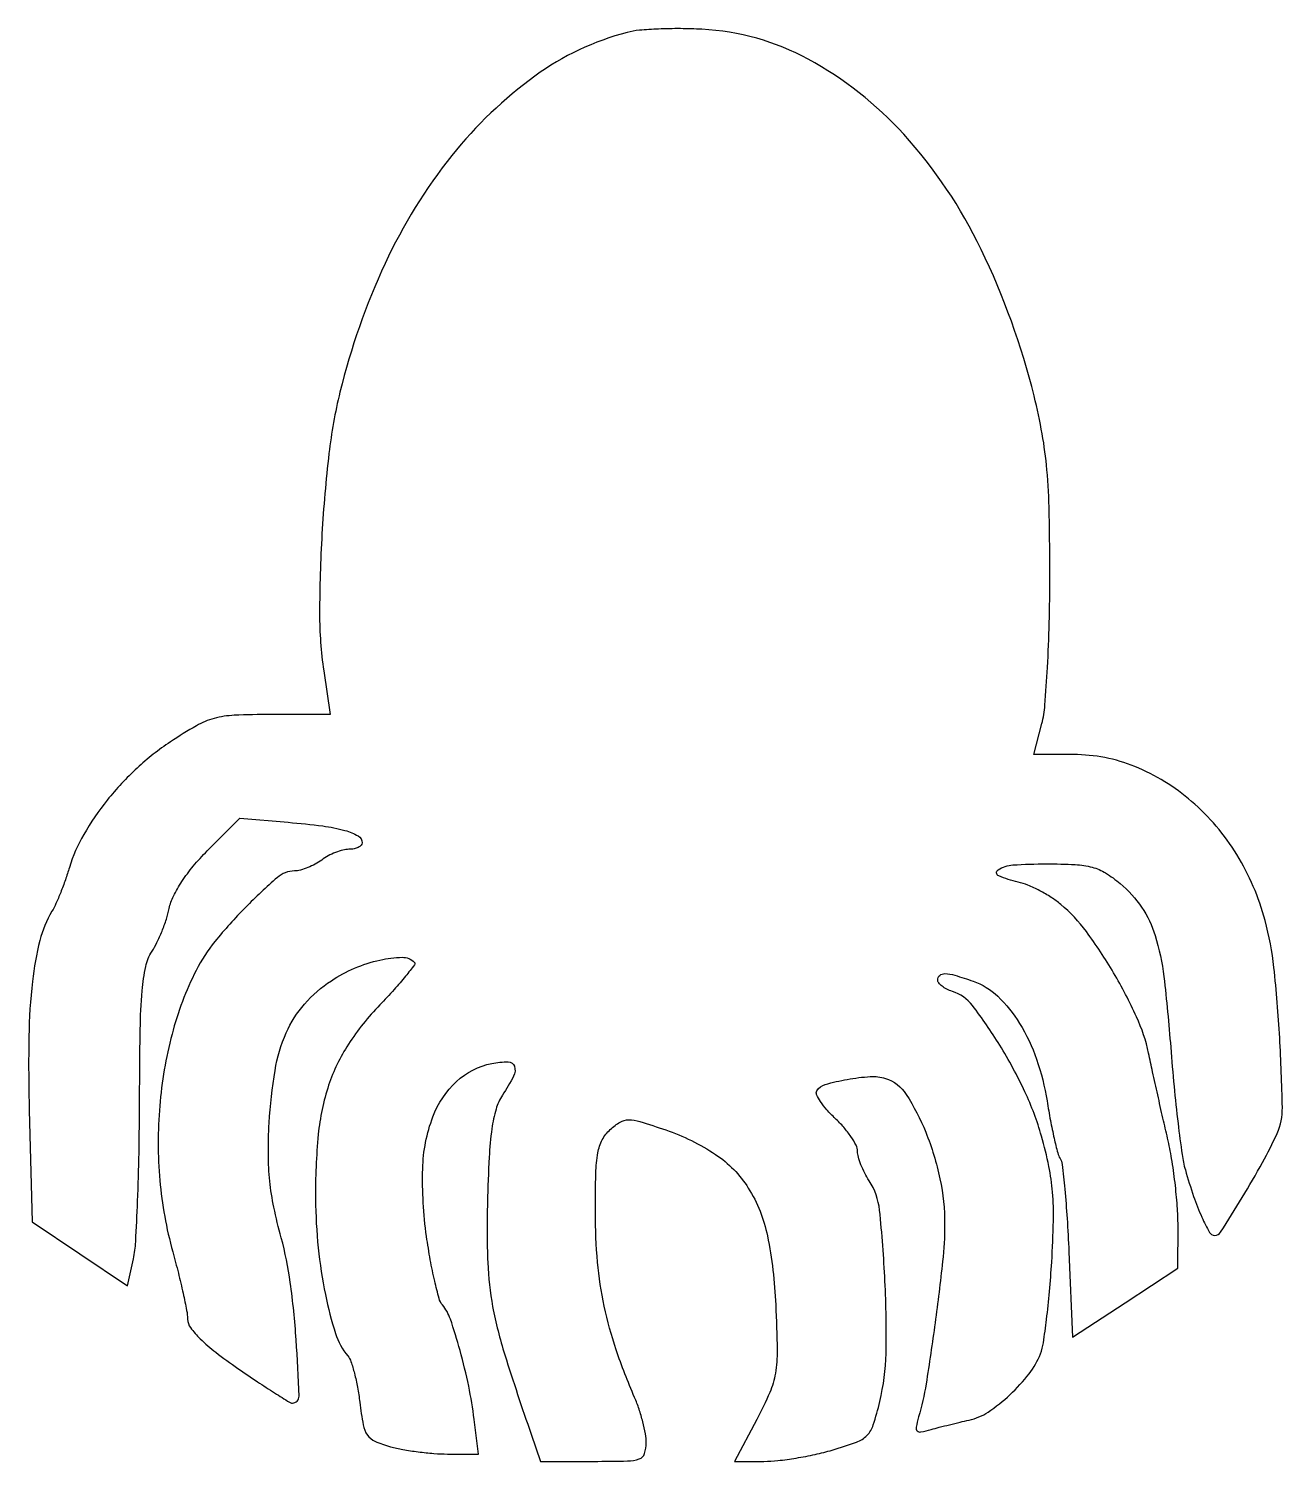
# Model space of a CAD drawing. Extents: x 0 to 172, y 0 to 197.
import ezdxf

# ---------------------------------------------------------------- set-up
doc = ezdxf.new("R2010")
doc.units = 0

msp = doc.modelspace()

# ---------------------------------------------------------------- linework, layer by layer
msp.add_lwpolyline([(82.382679, 196.114597, 0.094212), (69.709537, 190.1266, 0.067015), (58.328207, 179.241816, 0.059901), (49.139788, 164.395637, 0.048774), (42.951117, 146.736556, 0.030988), (41.442731, 138.33535, 0.014351), (40.478626, 127.280934, 0.014205), (40.151945, 116.353461, 0.036834), (40.719607, 108.5), (41.600604, 102.5), (33.463594, 102.5, 0.01089), (28.438058, 102.390532, 0.055642), (25.682288, 101.960701, 0.063443), (23.254626, 100.955371, 0.016701), (19.667738, 98.742737, 0.04046), (15.103855, 95.149177, 0.036522), (11.006489, 90.750104, 0.037974), (7.773277, 86.034057, 0.058526), (5.812606, 81.5, -0.011839), (5.265974, 79.821911, -0.010239), (4.614995, 78.0875, -0.010355), (3.960172, 76.539768, -0.029345), (3.419345, 75.5, 0.073371), (1.761177, 71.486904, 0.032915), (0.739715, 65.858779, 0.024457), (0.250555, 58.323799, 0.010311), (0.298229, 48.175542), (0.685326, 32.889998), (7.240303, 28.492604), (13.79528, 24.095209), (14.594556, 27.797605, 0.039277), (14.910883, 30.142264, 0.004084), (15.174638, 35.699921, 0.005053), (15.36814, 42.33637, 0.004024), (15.446916, 49.5, -0.003153), (15.537334, 59.269568, -0.016855), (15.799829, 64.593144, -0.030722), (16.282833, 67.914759, -0.094798), (17.151839, 70, 0.032964), (17.836048, 71.20061, 0.017711), (18.526245, 72.760128, 0.017566), (19.120108, 74.40687, 0.026257), (19.511064, 75.885541, -0.064034), (20.097268, 77.575581, -0.030478), (21.248584, 79.573846, -0.027585), (22.823255, 81.694114, -0.022865), (24.718763, 83.771395), (29.219076, 88.271708), (35.859538, 87.708174, -0.010572), (40.595521, 87.205209, -0.035978), (43.635593, 86.592523, -0.060665), (45.443648, 85.845129, -0.270749), (46, 84.893011, -0.19308), (45.863195, 84.551947, -0.087543), (45.468644, 84.262322, -0.067385), (44.883428, 84.065775, -0.047398), (44.19113, 84, 0.062488), (43.358927, 83.895586, 0.030896), (42.343408, 83.568717, 0.030083), (41.317028, 83.093864, 0.038541), (40.44113, 82.531803, -0.037371), (39.566079, 81.967395, -0.029159), (38.542156, 81.485547, -0.02993), (37.530132, 81.148261, -0.061118), (36.702381, 81.031803, 0.17672), (34.354169, 80.127714, 0.018476), (29.984396, 76.021643, 0.023861), (25.795665, 71.358359, 0.054149), (23.217877, 67.388705, 0.05281), (19.899139, 58.630718, 0.043425), (18.207803, 48.771843, 0.042595), (18.228565, 38.561712, 0.045822), (20, 28.757441, -0.006194), (20.768068, 25.846112, -0.007263), (21.42183, 23.06686, -0.006484), (21.908917, 20.706873, -0.043739), (22.031762, 19.520099, 0.157298), (22.427661, 18.355774, 0.039141), (23.768321, 16.821147, 0.029906), (25.899885, 14.97144, 0.012792), (28.950855, 12.75, 0.003681), (31.632484, 10.929539, 0.005637), (33.985674, 9.395313, 0.002196), (36.019061, 8.114534, 0.140337), (36.419093, 8, 0.424887), (37.336753, 8.951594, 0.007803), (36.935427, 16.675715, 0.016772), (36.137325, 24.546208, 0.033302), (34.884996, 30.686942, -0.01554), (33.876708, 34.867227, -0.025395), (33.314662, 38.468418, -0.025297), (33.119366, 42.117884, -0.015272), (33.239182, 46.448099, -0.026498), (34.042995, 53.647514, -0.06201), (35.57928, 58.832875, -0.077669), (38.071638, 62.74777, -0.066052), (41.767875, 65.969637, -0.046156), (44.961933, 67.684725, -0.045206), (48.438499, 68.799063, -0.04823), (51.487222, 69.177342, -0.205955), (53.153085, 68.513581, -0.374074), (53.178723, 68.145184, -0.007884), (51.966316, 66.590098, -0.014252), (50.392385, 64.745825, -0.008615), (48.429964, 62.64861, 0.04774), (44.110598, 57.241526, 0.064702), (41.397732, 51.616849, 0.056107), (39.976538, 44.885663, 0.026467), (39.593672, 36, 0.022845), (39.966517, 29.293986, 0.025395), (40.948162, 22.885672, 0.026368), (42.345188, 17.537451, 0.096421), (44.018869, 14.477264, -0.092258), (44.462812, 13.681229, -0.017605), (44.937958, 12.08624, -0.018233), (45.364623, 10.158882, -0.015879), (45.67282, 8.114709, 0.015014), (46.135729, 5.00795, 0.10709), (46.712223, 3.610668, 0.14164), (47.748829, 2.764289, 0.033103), (49.888245, 2.01441, 0.023213), (51.575542, 1.62907, 0.012545), (53.681865, 1.304222, 0.012471), (55.847999, 1.080337, 0.019185), (57.73087, 1.005577), (61.961739, 1), (61.375805, 5.75, 0.020736), (60.618327, 10.321598, 0.016222), (59.431815, 15.210179, 0.013821), (58.104499, 19.52874, 0.091982), (57.011399, 21.486265, -0.1068), (56.554837, 22.363387, -0.009884), (55.952339, 24.749117, -0.012377), (55.354479, 27.655884, -0.009403), (54.838449, 30.867958, -0.0416), (54.306297, 40.139352, -0.083956), (55.708294, 47.30035, -0.115693), (58.947486, 52.125466, -0.138838), (63.798075, 54.609615, -0.048821), (66.039421, 54.834116, -0.323329), (66.900959, 54.214919, -0.204271), (66.792943, 52.88123, -0.024118), (65.25, 50.26011, 0.075377), (64.369095, 48.338305, 0.035122), (63.798634, 45.650151, 0.022199), (63.42669, 41.726183, 0.006157), (63.192935, 35.545293, 0.015369), (63.236345, 27.275634, 0.037588), (63.910995, 21.229641, 0.030117), (65.575012, 14.615879, 0.007022), (69.184818, 3.75), (70.489381, 0), (77.74469, 0, 0.005223), (82.434497, 0.048993, 0.078886), (84.033672, 0.337251, 0.229902), (84.754229, 1.061184, 0.082967), (85, 2.532119, 0.045048), (84.888953, 3.762164, 0.018107), (84.526333, 5.412555, 0.017744), (84.004865, 7.173024, 0.021444), (83.387517, 8.782119, -0.020354), (80.861156, 15.324318, -0.029609), (79.21995, 21.286444, -0.0301), (78.311974, 27.325339, -0.022068), (78.007639, 34.095012, -0.006206), (78.071078, 39.556182, -0.037995), (78.352208, 42.358663, -0.076217), (78.955761, 44.131868, -0.088988), (80.041849, 45.537873, -0.04801), (81.4232, 46.565528, -0.138479), (82.563085, 46.879115, -0.073123), (84.102624, 46.642135, -0.007236), (87.671375, 45.486411, -0.064974), (94.504141, 42.123014, -0.105859), (98.997947, 37.513351, -0.091142), (101.620845, 30.945648, -0.038688), (102.767823, 21.5, -0.00697), (102.952926, 15.239958, -0.045035), (102.718283, 12.091512, -0.061491), (101.940268, 9.45769, -0.01935), (100.154967, 5.75), (97.106832, 0), (101.149509, 0, 0.028054), (103.07462, 0.108098, 0.012865), (105.565927, 0.453876, 0.012695), (108.176556, 0.953322, 0.017125), (110.507173, 1.545109, 0.016008), (113.855267, 2.635802, 0.112447), (115.289419, 3.556851, 0.117508), (116.153434, 4.991697, 0.018157), (117.051362, 8.214102, 0.053837), (117.901012, 14.822174, 0.01721), (117.761025, 24.741431, 0.013728), (117.020585, 34.467615, 0.119718), (115.579566, 38.518911, -0.027345), (114.974971, 39.561846, -0.024598), (114.463998, 40.701463, -0.02539), (114.108137, 41.769776, -0.067798), (114, 42.563607, 0.119885), (113.801254, 43.380601, 0.030406), (113.096389, 44.5617, 0.029238), (112.101287, 45.851028, 0.025923), (110.923876, 47.07111, -0.023528), (109.786519, 48.238453, -0.034998), (108.917355, 49.369122, -0.038006), (108.380982, 50.329314, -0.25189), (108.412831, 50.858957, -0.187274), (109.558817, 51.724661, -0.024626), (112.584676, 52.425047, -0.028565), (115.744023, 52.809537, -0.093098), (117.827347, 52.554798, -0.175592), (120.671589, 50.370195, -0.045838), (123.356023, 45.170452, -0.044326), (125.309541, 38.773066, -0.052819), (125.953109, 32.5, -0.026535), (125.66732, 27.434848, -0.006229), (124.634661, 19.003913, -0.005947), (123.401426, 10.630549, -0.031203), (122.384104, 6.092069, 0.019849), (122.035721, 4.687943, 0.251), (122.185579, 4.182681, 0.251827), (122.688761, 4.028552, 0.019964), (124.092069, 4.366142, -0.005365), (125.215695, 4.671404, -0.002822), (126.618136, 5.027861, -0.002807), (128.058947, 5.376851, -0.004317), (129.310096, 5.661093, 0.094151), (131.917553, 6.771221, 0.039781), (134.912426, 9.142828, 0.039718), (137.557345, 12.027281, 0.074987), (139.103211, 14.771465, 0.052964), (139.499507, 16.276355, 0.007366), (139.94047, 19.476483, 0.008363), (140.344737, 23.294991, 0.007005), (140.648944, 27.357422, 0.009372), (140.885538, 32.988649, 0.026166), (140.770634, 36.939599, 0.030817), (140.260954, 40.479221, 0.017924), (139.238337, 44.649537, 0.040595), (136.974571, 50.710432, 0.028398), (133.506403, 57.129115, 0.025315), (129.76958, 62.558709, 0.153709), (127.010837, 64.496561, -0.039495), (126.241284, 64.809549, -0.049523), (125.590683, 65.221255, -0.05788), (125.141776, 65.664269, -0.170724), (125, 66.067388, -0.219102), (125.290364, 66.6982, -0.188097), (125.985641, 66.941154, -0.064388), (127.344491, 66.715896, -0.010639), (129.87612, 65.89334, -0.108184), (133.2446, 63.823662, -0.063071), (136.232839, 60.115739, -0.054929), (138.571915, 55.180678, -0.04364), (140.006931, 49.456614, 0.007033), (140.474209, 46.774313, 0.009211), (140.980566, 44.338526, 0.007131), (141.468492, 42.324156, 0.081619), (141.796452, 41.579348, -0.117309), (142.094014, 40.749018, -0.004225), (142.440208, 37.37039, -0.007561), (142.757345, 33.340647, -0.005207), (143, 28.766661), (143.5, 17.033322), (150.733171, 21.766661), (157.966342, 26.5), (157.983171, 32.335865, 0.019486), (157.886458, 35.014973, 0.010836), (157.570822, 38.26816, 0.010795), (157.108165, 41.551724, 0.017145), (156.555799, 44.335865, -0.001537), (155.918102, 47.095867, -0.000985), (155.193686, 50.30491, -0.000989), (154.496498, 53.451113, -0.001851), (153.946844, 56, 0.055101), (152.293573, 61.009345, 0.026016), (149.14018, 67.053266, 0.025975), (145.399435, 72.702858, 0.058692), (141.89216, 76.437288, 0.032257), (140.582319, 77.402409, 0.022554), (138.995121, 78.322642, 0.02284), (137.387004, 79.069226, 0.04322), (136.023955, 79.494739, -0.048557), (133.365945, 80.355685, -0.59951), (133.299064, 81.185784, -0.127209), (135.317915, 81.850369, -0.016241), (139.923275, 82, -0.012442), (143.875607, 81.901637, -0.052767), (146.210172, 81.536372, -0.072303), (148.039486, 80.752162, -0.037557), (150.059249, 79.296691, -0.069286), (152.991141, 76.039852, -0.074117), (154.841115, 72.176905, -0.045262), (156.035544, 66.5232, -0.010454), (156.977582, 56.825373, 0.004964), (157.438772, 51.466968, 0.005786), (157.986336, 46.386203, 0.005168), (158.543128, 42.102889, 0.034477), (158.988107, 40, 0.01259), (160.121163, 36.370998, 0.023482), (161.248201, 33.505814, 0.02207), (162.291499, 31.430676, 0.2716), (163.025862, 31, 0.257367), (163.831166, 31.443923, 0.00379), (166.788798, 36.207711, 0.010796), (169.588925, 41.02597, 0.020946), (171.577188, 45.009276, 0.110676), (172.302869, 48.577697, 0.009081), (171.93953, 58.136965, 0.0129), (171.148325, 67.76987, 0.03884), (169.933746, 74.246048, 0.071822), (166.05127, 83.266801, 0.077027), (159.846928, 90.579594, 0.081737), (152.077741, 95.346737, 0.097115), (143.646135, 97), (138.212595, 97), (139.292688, 101.25, 0.042298), (139.714952, 103.796516, 0.006406), (140.060698, 108.951563, 0.007141), (140.304518, 115.062599, 0.006123), (140.390466, 121.5, 0.005453), (140.305194, 130.201061, 0.016615), (139.986658, 136.101562, 0.021918), (139.340934, 141.002946, 0.017494), (138.230689, 146.216904, 0.050985), (130.959578, 166.344048, 0.072021), (120.3319, 182.136576, 0.08464), (107.219329, 192.435309, 0.11155), (92.629683, 196.547376, 0.012046), (89.671415, 196.631561, 0.011642), (86.678631, 196.574913, 0.011634), (84.048087, 196.402428, 0.041221)], format="xyb", close=True)

doc.saveas('drawing.dxf')
